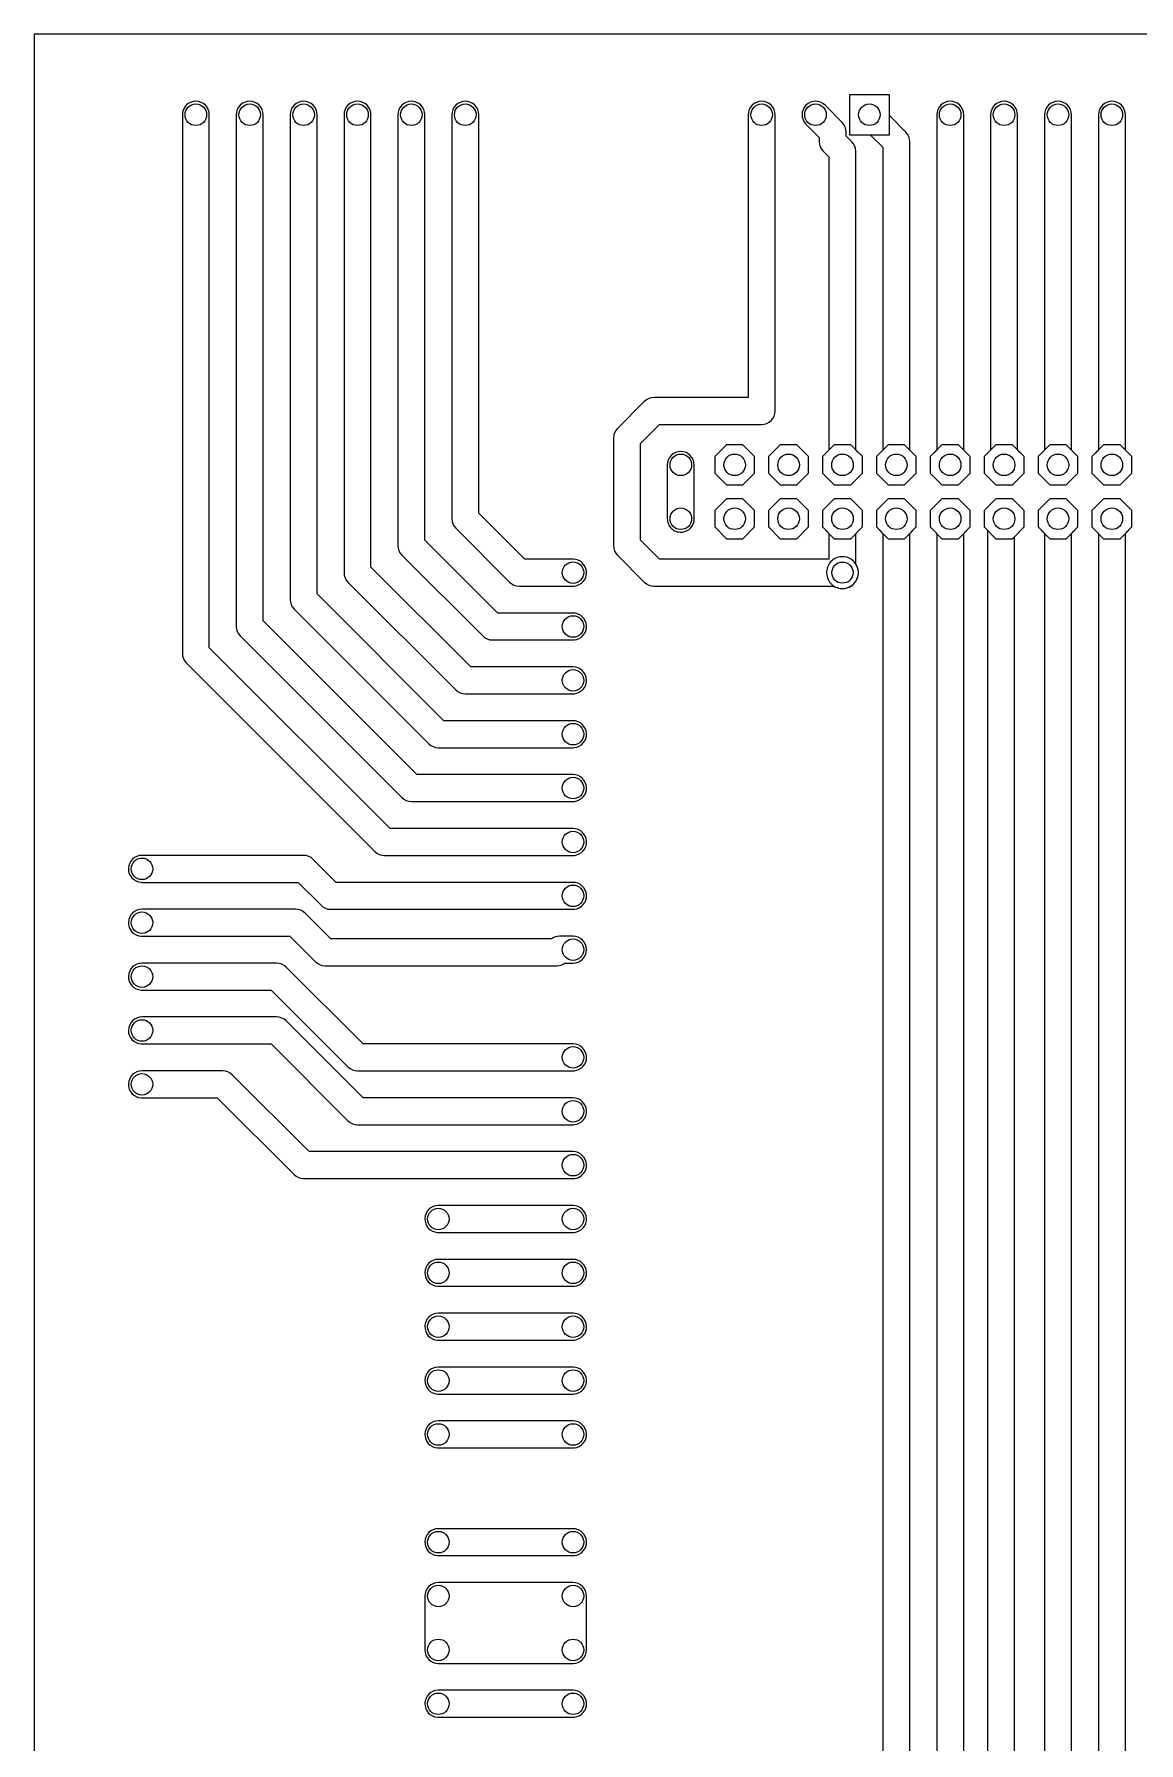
# Model space of a CAD drawing. Header units: millimetres. Extents: x 0 to 100, y -43 to 80.
# Drawn here: x 0 to 52.1, y -0.6 to 80 of the extents above; entities that cross this region are included whole.
import ezdxf

# ---------------------------------------------------------------- set-up
doc = ezdxf.new("R2010")
doc.units = ezdxf.units.MM

msp = doc.modelspace()

# ---------------------------------------------------------------- linework, layer by layer
at = {"layer": '16_copper'}
for points in [[(25.463, 41.278, 0.951582), (25.4, 42.545), (16.773, 42.545), (8.255, 51.063), (8.255, 76.2, 1), (6.985, 76.2), (6.985, 50.8, 0.198912), (7.171, 50.351), (16.061, 41.461, 0.198912), (16.51, 41.275), (25.4, 41.275)], [(25.463, 43.818, 0.951582), (25.4, 45.085), (18.043, 45.085), (10.795, 52.333), (10.795, 76.2, 1), (9.525, 76.2), (9.525, 52.07, 0.198912), (9.711, 51.621), (17.331, 44.001, 0.198912), (17.78, 43.815), (25.4, 43.815)], [(25.463, 46.358, 0.951582), (25.4, 47.625), (19.313, 47.625), (13.335, 53.603), (13.335, 76.2, 1), (12.065, 76.2), (12.065, 53.34, 0.198912), (12.251, 52.891), (18.601, 46.541, 0.198912), (19.05, 46.355), (25.4, 46.355)], [(25.463, 48.898, 0.951582), (25.4, 50.165), (20.583, 50.165), (15.875, 54.873), (15.875, 76.2, 1), (14.605, 76.2), (14.605, 54.61, 0.198912), (14.791, 54.161), (19.871, 49.081, 0.198912), (20.32, 48.895), (25.4, 48.895)], [(25.463, 51.438, 0.951582), (25.4, 52.705), (21.853, 52.705), (18.415, 56.143), (18.415, 76.2, 1), (17.145, 76.2), (17.145, 55.88, 0.198912), (17.331, 55.431), (21.141, 51.621, 0.198912), (21.59, 51.435), (25.4, 51.435)], [(25.463, 53.978, 0.951582), (25.4, 55.245), (23.123, 55.245), (20.955, 57.413), (20.955, 76.2, 1), (19.685, 76.2), (19.685, 57.15, 0.198912), (19.871, 56.701), (22.411, 54.161, 0.198912), (22.86, 53.975), (25.4, 53.975)], [(38.21, 53.867, 0.541519), (38.735, 55.01), (38.735, 56.456), (39.04, 56.761), (39.04, 57.539), (38.489, 58.09), (37.711, 58.09), (37.16, 57.539), (37.16, 56.761), (37.465, 56.456), (37.465, 55.245), (29.473, 55.245), (28.575, 56.143), (28.575, 60.697), (29.473, 61.595), (34.29, 61.595, 0.414214), (34.925, 62.23), (34.925, 76.2, 1), (33.655, 76.2), (33.655, 62.865), (29.21, 62.865, 0.198912), (28.761, 62.679), (27.491, 61.409, 0.198912), (27.305, 60.96), (27.305, 55.88, 0.198912), (27.491, 55.431), (28.761, 54.161, 0.198912), (29.21, 53.975), (37.7, 53.975), (37.714, 53.966), (37.779, 53.931), (37.847, 53.903), (37.918, 53.882), (37.99, 53.867), (38.063, 53.86), (38.137, 53.86)], [(39.04, 59.301), (39.04, 60.079), (38.735, 60.384), (38.735, 74.477, 0.198912), (38.549, 74.926), (38.278, 75.197), (38.278, 75.387, 0.198912), (38.092, 75.836), (37.279, 76.649, 1), (36.381, 75.751), (37.008, 75.124), (37.008, 74.934, 0.198912), (37.194, 74.485), (37.465, 74.214), (37.465, 60.384), (37.16, 60.079), (37.16, 59.301), (37.711, 58.75), (38.489, 58.75)], [(41.58, 59.301), (41.58, 60.079), (41.275, 60.384), (41.275, 74.93, 0.198912), (41.089, 75.379), (40.31, 76.158), (40.31, 77.14), (38.43, 77.14), (38.43, 75.26), (39.412, 75.26), (40.005, 74.667), (40.005, 60.384), (39.7, 60.079), (39.7, 59.301), (40.251, 58.75), (41.029, 58.75)], [(44.12, 59.301), (44.12, 60.079), (43.815, 60.384), (43.815, 76.2, 1), (42.545, 76.2), (42.545, 60.384), (42.24, 60.079), (42.24, 59.301), (42.791, 58.75), (43.569, 58.75)], [(46.66, 59.301), (46.66, 60.079), (46.355, 60.384), (46.355, 76.2, 1), (45.085, 76.2), (45.085, 60.384), (44.78, 60.079), (44.78, 59.301), (45.331, 58.75), (46.109, 58.75)], [(49.2, 59.301), (49.2, 60.079), (48.895, 60.384), (48.895, 76.2, 1), (47.625, 76.2), (47.625, 60.384), (47.32, 60.079), (47.32, 59.301), (47.871, 58.75), (48.649, 58.75)], [(51.74, 59.301), (51.74, 60.079), (51.435, 60.384), (51.435, 76.2, 1), (50.165, 76.2), (50.165, 60.384), (49.86, 60.079), (49.86, 59.301), (50.411, 58.75), (51.189, 58.75)], [(30.553, 56.519, 0.380649), (31.115, 57.15), (31.115, 59.69, 1), (29.845, 59.69), (29.845, 57.15), (29.848, 57.087), (29.857, 57.025), (29.873, 56.964), (29.894, 56.905), (29.922, 56.848), (29.954, 56.794), (29.992, 56.744), (30.035, 56.697), (30.082, 56.655), (30.133, 56.618), (30.187, 56.587), (30.244, 56.56), (30.304, 56.54), (30.365, 56.525), (30.428, 56.517), (30.491, 56.515)], [(45.728, -23.495, 0.195654), (46.169, -23.309), (51.249, -18.229, 0.198912), (51.435, -17.78), (51.435, 56.456), (51.74, 56.761), (51.74, 57.539), (51.189, 58.09), (50.411, 58.09), (49.86, 57.539), (49.86, 56.761), (50.165, 56.456), (50.165, -17.517), (45.457, -22.225), (19.05, -22.225, 0.967636), (19.008, -23.494), (19.05, -23.495), (45.72, -23.495)], [(44.458, -20.955, 0.195654), (44.899, -20.769), (48.709, -16.959, 0.198912), (48.895, -16.51), (48.895, 56.456), (49.2, 56.761), (49.2, 57.539), (48.649, 58.09), (47.871, 58.09), (47.32, 57.539), (47.32, 56.761), (47.625, 56.456), (47.625, -16.247), (44.187, -19.685), (19.05, -19.685, 0.967636), (19.008, -20.954), (19.05, -20.955), (44.45, -20.955)], [(41.918, -18.415, 0.195654), (42.359, -18.229), (46.017, -14.571, 0.198912), (46.203, -14.122), (46.203, 56.304), (46.66, 56.761), (46.66, 57.539), (46.109, 58.09), (45.331, 58.09), (44.78, 57.539), (44.78, 56.761), (44.933, 56.608), (44.933, -13.859), (41.647, -17.145), (19.05, -17.145, 0.967636), (19.008, -18.414), (19.05, -18.415), (41.91, -18.415)], [(39.378, -15.875, 0.195654), (39.819, -15.689), (43.629, -11.879, 0.198912), (43.815, -11.43), (43.815, 56.456), (44.12, 56.761), (44.12, 57.539), (43.569, 58.09), (42.791, 58.09), (42.24, 57.539), (42.24, 56.761), (42.545, 56.456), (42.545, -11.167), (39.107, -14.605), (19.05, -14.605, 0.967636), (19.008, -15.874), (19.05, -15.875), (39.37, -15.875)], [(38.108, -13.335, 0.195654), (38.549, -13.149), (41.089, -10.609, 0.198912), (41.275, -10.16), (41.275, 56.456), (41.58, 56.761), (41.58, 57.539), (41.029, 58.09), (40.251, 58.09), (39.7, 57.539), (39.7, 56.761), (40.005, 56.456), (40.005, -9.897), (37.837, -12.065), (19.05, -12.065, 0.967636), (19.008, -13.334), (19.05, -13.335), (38.1, -13.335)], [(25.463, 38.738, 0.951582), (25.4, 40.005), (14.233, 40.005), (13.149, 41.089, 0.198912), (12.7, 41.275), (5.08, 41.275, 0.967636), (5.038, 40.006), (5.08, 40.005), (12.437, 40.005), (13.521, 38.921, 0.198912), (13.97, 38.735), (25.4, 38.735)], [(24.646, 36.068, 0.158769), (25.018, 36.195), (25.4, 36.195, 1), (25.4, 37.465), (24.765, 37.465, 0.161986), (24.385, 37.338), (13.979, 37.338), (12.768, 38.549, 0.198912), (12.319, 38.735), (5.08, 38.735, 0.967636), (5.038, 37.466), (5.08, 37.465), (12.056, 37.465), (13.267, 36.254, 0.198912), (13.716, 36.068), (24.638, 36.068)], [(25.463, 31.118, 0.951582), (25.4, 32.385), (15.503, 32.385), (11.879, 36.009, 0.198912), (11.43, 36.195), (5.08, 36.195, 0.967636), (5.038, 34.926), (5.08, 34.925), (11.167, 34.925), (14.791, 31.301, 0.198912), (15.24, 31.115), (25.4, 31.115)], [(25.463, 28.578, 0.951582), (25.4, 29.845), (15.503, 29.845), (11.879, 33.469, 0.198912), (11.43, 33.655), (5.08, 33.655, 0.967636), (5.038, 32.386), (5.08, 32.385), (11.167, 32.385), (14.791, 28.761, 0.198912), (15.24, 28.575), (25.4, 28.575)], [(25.463, 26.038, 0.951582), (25.4, 27.305), (12.963, 27.305), (9.339, 30.929, 0.198912), (8.89, 31.115), (5.08, 31.115, 0.967636), (5.038, 29.846), (5.08, 29.845), (8.627, 29.845), (12.251, 26.221, 0.198912), (12.7, 26.035), (25.4, 26.035)], [(25.463, 23.498, 0.951582), (25.4, 24.765), (19.05, 24.765, 0.967636), (19.008, 23.496), (19.05, 23.495), (25.4, 23.495)], [(25.463, 20.958, 0.951582), (25.4, 22.225), (19.05, 22.225, 0.967636), (19.008, 20.956), (19.05, 20.955), (25.4, 20.955)], [(25.463, 18.418, 0.951582), (25.4, 19.685), (19.05, 19.685, 0.967636), (19.008, 18.416), (19.05, 18.415), (25.4, 18.415)], [(25.463, 15.878, 0.951582), (25.4, 17.145), (19.05, 17.145, 0.967636), (19.008, 15.876), (19.05, 15.875), (25.4, 15.875)], [(25.463, 13.338, 0.951582), (25.4, 14.605), (19.05, 14.605, 0.967636), (19.008, 13.336), (19.05, 13.335), (25.4, 13.335)], [(25.463, 8.258, 0.951582), (25.4, 9.525), (19.05, 9.525, 0.967636), (19.008, 8.256), (19.05, 8.255), (25.4, 8.255)], [(19.045, 6.985, 0.411773), (18.415, 6.35), (18.415, 3.81, 0.414214), (19.05, 3.175), (25.4, 3.175, 0.414214), (26.035, 3.81), (26.035, 6.35, 0.414214), (25.4, 6.985), (19.05, 6.985)], [(25.463, 0.638, 0.951582), (25.4, 1.905), (19.05, 1.905, 0.967636), (19.008, 0.636), (19.05, 0.635), (25.4, 0.635)]]:
    msp.add_lwpolyline(points, format="xyb", close=True, dxfattribs=at)
for points in [[(33.96, 59.301), (33.96, 60.079), (33.409, 60.63), (32.631, 60.63), (32.08, 60.079), (32.08, 59.301), (32.631, 58.75), (33.409, 58.75)], [(36.5, 59.301), (36.5, 60.079), (35.949, 60.63), (35.171, 60.63), (34.62, 60.079), (34.62, 59.301), (35.171, 58.75), (35.949, 58.75)], [(33.96, 56.761), (33.96, 57.539), (33.409, 58.09), (32.631, 58.09), (32.08, 57.539), (32.08, 56.761), (32.631, 56.21), (33.409, 56.21)], [(36.5, 56.761), (36.5, 57.539), (35.949, 58.09), (35.171, 58.09), (34.62, 57.539), (34.62, 56.761), (35.171, 56.21), (35.949, 56.21)]]:
    msp.add_lwpolyline(points, close=True, dxfattribs=at)
at = {"layer": '1_copper'}
for points in [[(40.31, 77.14), (38.43, 77.14), (38.43, 75.26), (40.31, 75.26)], [(33.96, 59.301), (33.96, 60.079), (33.409, 60.63), (32.631, 60.63), (32.08, 60.079), (32.08, 59.301), (32.631, 58.75), (33.409, 58.75)], [(36.5, 59.301), (36.5, 60.079), (35.949, 60.63), (35.171, 60.63), (34.62, 60.079), (34.62, 59.301), (35.171, 58.75), (35.949, 58.75)], [(39.04, 59.301), (39.04, 60.079), (38.489, 60.63), (37.711, 60.63), (37.16, 60.079), (37.16, 59.301), (37.711, 58.75), (38.489, 58.75)], [(41.58, 59.301), (41.58, 60.079), (41.029, 60.63), (40.251, 60.63), (39.7, 60.079), (39.7, 59.301), (40.251, 58.75), (41.029, 58.75)], [(44.12, 59.301), (44.12, 60.079), (43.569, 60.63), (42.791, 60.63), (42.24, 60.079), (42.24, 59.301), (42.791, 58.75), (43.569, 58.75)], [(46.66, 59.301), (46.66, 60.079), (46.109, 60.63), (45.331, 60.63), (44.78, 60.079), (44.78, 59.301), (45.331, 58.75), (46.109, 58.75)], [(49.2, 59.301), (49.2, 60.079), (48.649, 60.63), (47.871, 60.63), (47.32, 60.079), (47.32, 59.301), (47.871, 58.75), (48.649, 58.75)], [(51.74, 59.301), (51.74, 60.079), (51.189, 60.63), (50.411, 60.63), (49.86, 60.079), (49.86, 59.301), (50.411, 58.75), (51.189, 58.75)], [(33.96, 56.761), (33.96, 57.539), (33.409, 58.09), (32.631, 58.09), (32.08, 57.539), (32.08, 56.761), (32.631, 56.21), (33.409, 56.21)], [(36.5, 56.761), (36.5, 57.539), (35.949, 58.09), (35.171, 58.09), (34.62, 57.539), (34.62, 56.761), (35.171, 56.21), (35.949, 56.21)], [(39.04, 56.761), (39.04, 57.539), (38.489, 58.09), (37.711, 58.09), (37.16, 57.539), (37.16, 56.761), (37.711, 56.21), (38.489, 56.21)], [(41.58, 56.761), (41.58, 57.539), (41.029, 58.09), (40.251, 58.09), (39.7, 57.539), (39.7, 56.761), (40.251, 56.21), (41.029, 56.21)], [(44.12, 56.761), (44.12, 57.539), (43.569, 58.09), (42.791, 58.09), (42.24, 57.539), (42.24, 56.761), (42.791, 56.21), (43.569, 56.21)], [(46.66, 56.761), (46.66, 57.539), (46.109, 58.09), (45.331, 58.09), (44.78, 57.539), (44.78, 56.761), (45.331, 56.21), (46.109, 56.21)], [(49.2, 56.761), (49.2, 57.539), (48.649, 58.09), (47.871, 58.09), (47.32, 57.539), (47.32, 56.761), (47.871, 56.21), (48.649, 56.21)], [(51.74, 56.761), (51.74, 57.539), (51.189, 58.09), (50.411, 58.09), (49.86, 57.539), (49.86, 56.761), (50.411, 56.21), (51.189, 56.21)], [(38.21, 53.867), (38.282, 53.882), (38.353, 53.903), (38.421, 53.931), (38.486, 53.966), (38.547, 54.007), (38.604, 54.054), (38.656, 54.106), (38.703, 54.163), (38.744, 54.224), (38.779, 54.289), (38.807, 54.357), (38.828, 54.428), (38.843, 54.5), (38.85, 54.573), (38.85, 54.647), (38.843, 54.72), (38.828, 54.792), (38.807, 54.863), (38.779, 54.931), (38.744, 54.996), (38.703, 55.057), (38.656, 55.114), (38.604, 55.166), (38.547, 55.213), (38.486, 55.254), (38.421, 55.289), (38.353, 55.317), (38.282, 55.338), (38.21, 55.353), (38.137, 55.36), (38.063, 55.36), (37.99, 55.353), (37.918, 55.338), (37.847, 55.317), (37.779, 55.289), (37.714, 55.254), (37.653, 55.213), (37.596, 55.166), (37.544, 55.114), (37.497, 55.057), (37.456, 54.996), (37.421, 54.931), (37.393, 54.863), (37.372, 54.792), (37.357, 54.72), (37.35, 54.647), (37.35, 54.573), (37.357, 54.5), (37.372, 54.428), (37.393, 54.357), (37.421, 54.289), (37.456, 54.224), (37.497, 54.163), (37.544, 54.106), (37.596, 54.054), (37.653, 54.007), (37.714, 53.966), (37.779, 53.931), (37.847, 53.903), (37.918, 53.882), (37.99, 53.867), (38.063, 53.86), (38.137, 53.86)]]:
    msp.add_lwpolyline(points, close=True, dxfattribs=at)
at = {"layer": 'drills_PTH'}
for centre in [(7.62, 76.2), (10.16, 76.2), (12.7, 76.2), (15.24, 76.2), (17.78, 76.2), (20.32, 76.2), (34.29, 76.2), (36.83, 76.2), (39.37, 76.2), (43.18, 76.2), (45.72, 76.2), (48.26, 76.2), (50.8, 76.2), (30.48, 59.69), (33.02, 59.69), (35.56, 59.69), (38.1, 59.69), (40.64, 59.69), (43.18, 59.69), (45.72, 59.69), (48.26, 59.69), (50.8, 59.69), (30.48, 57.15), (33.02, 57.15), (35.56, 57.15), (38.1, 57.15), (40.64, 57.15), (43.18, 57.15), (45.72, 57.15), (48.26, 57.15), (50.8, 57.15), (25.4, 54.61), (25.4, 52.07), (25.4, 49.53), (25.4, 46.99), (25.4, 44.45), (25.4, 41.91), (5.08, 40.64), (25.4, 39.37), (5.08, 38.1), (25.4, 36.83), (5.08, 35.56), (5.08, 33.02), (25.4, 31.75), (5.08, 30.48), (25.4, 29.21), (25.4, 26.67), (19.05, 24.13), (25.4, 24.13), (19.05, 21.59), (25.4, 21.59), (19.05, 19.05), (25.4, 19.05), (19.05, 16.51), (25.4, 16.51), (19.05, 13.97), (25.4, 13.97), (19.05, 8.89), (25.4, 8.89), (19.05, 6.35), (25.4, 6.35), (19.05, 3.81), (25.4, 3.81), (19.05, 1.27), (25.4, 1.27)]:
    msp.add_circle(centre, 0.508, dxfattribs=at)
at = {"layer": 'drills_via_1_16'}
msp.add_circle((38.1, 54.61), 0.5, dxfattribs=at)
at = {"layer": 'outline'}
msp.add_lwpolyline([(0, -43.18), (100, -43.18), (100, 80), (0, 80), (0, -43.18)], close=True, dxfattribs=at)

doc.saveas('drawing.dxf')
